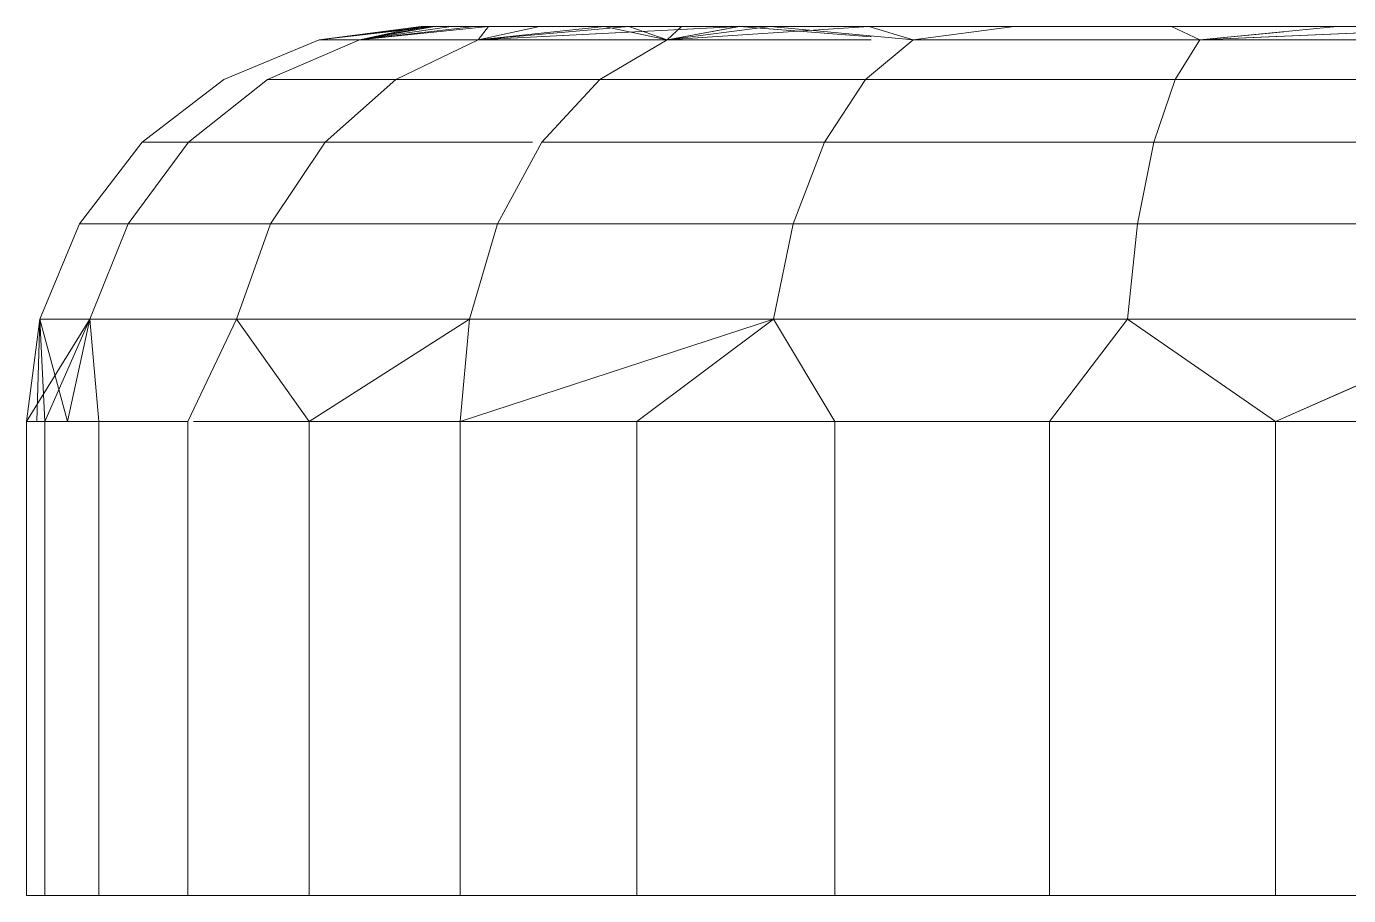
# Model space of a CAD drawing. Header units: centimetres. Extents: x -13467 to 3766, y -437 to 1921.
# Drawn here: x -7783.404 to -7780.056, y 94.029 to 96.229 of the extents above; entities that cross this region are included whole.
import ezdxf

# ---------------------------------------------------------------- set-up
doc = ezdxf.new("R2010")
doc.units = ezdxf.units.CM
doc.layers.add('M-EQPM', color=7, linetype='Continuous', lineweight=9)

# ---------------------------------------------------------------- blocks, each defined once
blk = doc.blocks.new('EQ-02-004 - EQ-02-004_dwg_Agrupar_788-V36-Sección 1-1')
at = {"layer": 'M-EQPM', "color": 136, "true_color": 0x007f7f}
for p, q in [((-7782.6632, 96.1953), (-7782.4044, 96.2294)), ((-7782.6632, 96.1953), (-7782.3705, 96.2294)), ((-7782.6632, 96.1953), (-7782.3853, 96.2294)), ((-7782.5607, 96.1953), (-7782.3705, 96.2294)), ((-7782.5607, 96.1953), (-7782.2698, 96.2294)), ((-7782.5607, 96.1953), (-7782.2344, 96.2294)), ((-7782.5607, 96.1953), (-7782.3284, 96.2294)), ((-7782.5607, 96.1953), (-7782.3853, 96.2294)), ((-7782.3705, 96.2294), (-7782.4044, 96.2294)), ((-7782.4044, 96.2294), (-7782.3853, 96.2294)), ((-7782.2344, 96.2294), (-7782.3853, 96.2294)), ((-7782.3284, 96.2294), (-7782.3853, 96.2294)), ((-7782.3705, 96.2294), (-7782.2698, 96.2294)), ((-7782.2344, 96.2294), (-7782.3284, 96.2294)), ((-7782.2698, 96.2294), (-7782.1047, 96.2294)), ((-7782.2601, 96.1953), (-7782.1047, 96.2294)), ((-7782.2601, 96.1953), (-7781.8792, 96.2294)), ((-7782.2601, 96.1953), (-7781.599, 96.2294)), ((-7782.2601, 96.1953), (-7781.9409, 96.2294)), ((-7782.2601, 96.1953), (-7782.1047, 96.2294)), ((-7782.2601, 96.1953), (-7782.2344, 96.2294)), ((-7782.1047, 96.2294), (-7782.2344, 96.2294)), ((-7782.1047, 96.2294), (-7781.8792, 96.2294)), ((-7781.9409, 96.2294), (-7782.1047, 96.2294)), ((-7781.5211, 96.2294), (-7781.9409, 96.2294)), ((-7781.7455, 96.2294), (-7781.9409, 96.2294)), ((-7781.782, 96.1953), (-7781.9409, 96.2294)), ((-7781.8792, 96.2294), (-7781.599, 96.2294)), ((-7781.782, 96.1953), (-7781.599, 96.2294)), ((-7781.782, 96.1953), (-7781.2708, 96.2294)), ((-7781.782, 96.1953), (-7781.5211, 96.2294)), ((-7781.782, 96.1953), (-7781.7455, 96.2294)), ((-7781.782, 96.1953), (-7781.7455, 96.2294)), ((-7781.5211, 96.2294), (-7781.7455, 96.2294)), ((-7781.599, 96.2294), (-7781.2708, 96.2294)), ((-7781.2708, 96.2294), (-7781.5211, 96.2294)), ((-7781.1588, 96.1953), (-7781.5211, 96.2294)), ((-7781.2708, 96.2294), (-7780.9029, 96.2294)), ((-7780.9029, 96.2294), (-7781.2708, 96.2294)), ((-7781.1588, 96.1953), (-7781.2708, 96.2294)), ((-7781.1588, 96.1953), (-7781.2708, 96.2294)), ((-7781.1588, 96.1953), (-7780.9029, 96.2294)), ((-7781.1588, 96.1953), (-7780.9029, 96.2294)), ((-7780.9029, 96.2294), (-7780.5042, 96.2294)), ((-7780.5042, 96.2294), (-7780.9029, 96.2294)), ((-7780.5042, 96.2294), (-7780.2202, 96.2294)), ((-7780.2202, 96.2294), (-7780.5042, 96.2294)), ((-7780.4331, 96.1953), (-7780.5042, 96.2294)), ((-7780.4331, 96.1953), (-7780.5042, 96.2294)), ((-7780.4331, 96.1953), (-7780.2202, 96.2161)), ((-7780.4331, 96.1953), (-7780.2202, 96.2161)), ((-7780.2202, 96.2161), (-7780.4331, 96.1953)), ((-7780.2202, 96.2161), (-7780.4331, 96.1953)), ((-7780.2202, 96.2161), (-7780.4331, 96.1953)), ((-7780.2202, 96.2161), (-7780.4331, 96.1953)), ((-7780.4331, 96.1953), (-7780.2202, 96.2046)), ((-7780.2202, 96.2046), (-7780.4331, 96.1953)), ((-7780.4331, 96.1953), (-7780.2202, 96.2046)), ((-7780.2816, 96.2294), (-7780.2894, 96.2294)), ((-7780.2894, 96.2294), (-7780.2816, 96.2294)), ((-7780.2583, 96.2294), (-7780.2816, 96.2294)), ((-7780.2583, 96.2294), (-7780.2816, 96.2294)), ((-7780.2202, 96.2294), (-7780.2583, 96.2294)), ((-7780.2202, 96.2294), (-7780.2583, 96.2294)), ((-7780.2583, 96.2294), (-7780.2202, 96.2294)), ((-7782.9044, 96.0954), (-7782.6632, 96.1953)), ((-7782.7937, 96.0954), (-7782.5607, 96.1953)), ((-7782.7937, 96.0954), (-7782.5607, 96.1953)), ((-7782.6632, 96.1953), (-7782.5607, 96.1953)), ((-7782.6632, 96.1953), (-7782.5607, 96.1953)), ((-7782.5607, 96.1953), (-7782.2601, 96.1953)), ((-7782.2601, 96.1953), (-7782.5607, 96.1953)), ((-7782.469, 96.0954), (-7782.2601, 96.1953)), ((-7782.469, 96.0954), (-7782.2601, 96.1953)), ((-7782.2601, 96.1953), (-7781.782, 96.1953)), ((-7781.782, 96.1953), (-7782.2601, 96.1953)), ((-7783.1115, 95.9365), (-7782.9044, 96.0954)), ((-7782.7937, 96.0954), (-7782.469, 96.0954)), ((-7782.469, 96.0954), (-7782.7937, 96.0954)), ((-7782.7937, 96.0954), (-7782.469, 96.0954)), ((-7782.7937, 96.0954), (-7782.469, 96.0954)), ((-7783.2704, 95.7294), (-7783.1115, 95.9365)), ((-7783.1115, 95.9365), (-7782.9937, 95.9365)), ((-7783.1115, 95.9365), (-7782.9937, 95.9365)), ((-7783.3703, 95.4882), (-7783.2704, 95.7294)), ((-7783.2704, 95.7294), (-7783.1472, 95.7294)), ((-7783.2704, 95.7294), (-7783.1472, 95.7294)), ((-7783.3703, 95.4882), (-7783.4044, 95.2294)), ((-7783.2437, 95.4882), (-7783.4044, 95.2294)), ((-7783.2437, 95.4882), (-7783.4044, 95.2294)), ((-7783.3703, 95.4882), (-7783.3784, 95.2294)), ((-7783.2437, 95.4882), (-7783.3703, 95.4882)), ((-7783.3703, 95.4882), (-7783.2437, 95.4882)), ((-7783.3703, 95.4882), (-7783.3008, 95.2294)), ((-7783.2437, 95.4882), (-7783.3582, 95.2294)), ((-7783.2437, 95.4882), (-7783.3582, 95.2294)), ((-7783.3582, 95.2294), (-7783.2437, 95.4882)), ((-7783.2437, 95.4882), (-7783.3008, 95.2294)), ((-7783.2437, 95.4882), (-7783.3008, 95.2294))]:
    blk.add_line(p, q, dxfattribs=at)
at = {"layer": 'M-EQPM', "color": 136, "true_color": 0x007f7f, "flags": 128}
for points in [[(-7782.7937, 96.0954), (-7782.5607, 96.1953), (-7782.6632, 96.1953), (-7782.9044, 96.0954), (-7782.6632, 96.1953), (-7782.5607, 96.1953), (-7782.2344, 96.2294), (-7782.1047, 96.2294)], [(-7782.469, 96.0954), (-7782.7937, 96.0954), (-7782.5607, 96.1953), (-7782.6632, 96.1953), (-7782.3853, 96.2294), (-7782.6632, 96.1953), (-7782.4044, 96.2294), (-7782.3853, 96.2294), (-7782.4044, 96.2294), (-7782.3705, 96.2294), (-7782.2698, 96.2294), (-7782.5607, 96.1953), (-7782.3705, 96.2294), (-7782.4044, 96.2294), (-7782.6632, 96.1953), (-7782.3705, 96.2294), (-7782.6632, 96.1953), (-7782.5607, 96.1953)], [(-7781.782, 96.1953), (-7781.9409, 96.2294), (-7782.2601, 96.1953), (-7782.5607, 96.1953), (-7782.7937, 96.0954)], [(-7782.2344, 96.2294), (-7782.5607, 96.1953), (-7782.3284, 96.2294), (-7782.2344, 96.2294), (-7782.1047, 96.2294), (-7782.2601, 96.1953), (-7782.2344, 96.2294), (-7782.2601, 96.1953), (-7782.5607, 96.1953), (-7782.7937, 96.0954)], [(-7782.3853, 96.2294), (-7782.3284, 96.2294), (-7782.5607, 96.1953), (-7782.3853, 96.2294), (-7782.5607, 96.1953)], [(-7782.1047, 96.2294), (-7782.2698, 96.2294), (-7782.1047, 96.2294), (-7782.2601, 96.1953), (-7781.782, 96.1953)], [(-7781.8792, 96.2294), (-7781.5989, 96.2294), (-7782.2601, 96.1953), (-7781.5989, 96.2294), (-7781.782, 96.1953)], [(-7781.782, 96.1953), (-7782.2601, 96.1953), (-7781.8792, 96.2294)], [(-7782.1047, 96.2294), (-7781.8792, 96.2294), (-7782.2601, 96.1953), (-7782.1047, 96.2294), (-7781.8792, 96.2294), (-7781.5989, 96.2294), (-7781.2708, 96.2294), (-7780.9029, 96.2294), (-7781.1588, 96.1953), (-7781.2708, 96.2294), (-7781.5989, 96.2294), (-7781.782, 96.1953), (-7781.2708, 96.2294), (-7781.782, 96.1953)], [(-7781.9409, 96.2294), (-7782.2601, 96.1953), (-7782.1047, 96.2294), (-7781.9409, 96.2294), (-7782.1047, 96.2294)], [(-7781.7455, 96.2294), (-7781.5211, 96.2294), (-7781.782, 96.1953), (-7781.7455, 96.2294), (-7781.9409, 96.2294), (-7781.782, 96.1953)], [(-7781.5211, 96.2294), (-7781.2708, 96.2294), (-7781.5211, 96.2294), (-7781.1588, 96.1953), (-7781.5211, 96.2294), (-7781.782, 96.1953)], [(-7780.4331, 96.1953), (-7780.5042, 96.2294), (-7780.9029, 96.2294), (-7780.5042, 96.2294), (-7780.2202, 96.2294)], [(-7780.4331, 96.1953), (-7780.5042, 96.2294), (-7780.2202, 96.2294)], [(-7780.4331, 96.1953), (-7780.5042, 96.2294), (-7780.2202, 96.2294)], [(-7780.4331, 96.1953), (-7780.5042, 96.2294), (-7780.2202, 96.2294)], [(-7780.2202, 96.2294), (-7780.2583, 96.2294), (-7780.2816, 96.2294), (-7780.2894, 96.2294), (-7780.2816, 96.2294), (-7780.2583, 96.2294), (-7780.2202, 96.2294)], [(-7780.2583, 96.2294), (-7780.2816, 96.2294), (-7780.2894, 96.2294)], [(-7780.2202, 96.2294), (-7780.2583, 96.2294), (-7780.2816, 96.2294), (-7780.2894, 96.2294)], [(-7782.7937, 96.0954), (-7782.469, 96.0954), (-7782.2601, 96.1953), (-7781.782, 96.1953)], [(-7781.782, 96.1953), (-7782.2601, 96.1953), (-7782.469, 96.0954)], [(-7782.9937, 95.9365), (-7783.1115, 95.9365), (-7783.2704, 95.7294), (-7783.1115, 95.9365), (-7782.9937, 95.9365)], [(-7782.9937, 95.9365), (-7783.1115, 95.9365), (-7782.9937, 95.9365)], [(-7783.1472, 95.7294), (-7783.2704, 95.7294), (-7783.3703, 95.4882), (-7783.2704, 95.7294), (-7783.1472, 95.7294)], [(-7783.1472, 95.7294), (-7783.2704, 95.7294), (-7783.1472, 95.7294)], [(-7783.4044, 95.2294), (-7783.3703, 95.4882), (-7783.3784, 95.2294)], [(-7783.2437, 95.4882), (-7783.3703, 95.4882), (-7783.4044, 95.2294), (-7783.2437, 95.4882)], [(-7783.3008, 95.2294), (-7783.2437, 95.4882), (-7783.3703, 95.4882), (-7783.3784, 95.2294)], [(-7783.2437, 95.4882), (-7783.3703, 95.4882), (-7783.2437, 95.4882)]]:
    blk.add_lwpolyline(points, dxfattribs=at)
for points in [[(-7782.469, 96.0954), (-7782.2601, 96.1953), (-7782.5607, 96.1953), (-7782.2698, 96.2294), (-7782.3705, 96.2294), (-7782.5607, 96.1953), (-7782.2601, 96.1953)], [(-7781.1588, 96.1953), (-7781.2708, 96.2294), (-7780.9029, 96.2294)], [(-7781.1588, 96.1953), (-7781.2708, 96.2294), (-7780.9029, 96.2294), (-7780.5042, 96.2294), (-7780.9029, 96.2294)], [(-7781.2708, 96.2294), (-7780.9029, 96.2294), (-7781.1588, 96.1953)], [(-7782.9044, 96.0954), (-7783.1115, 95.9365)], [(-7783.3008, 95.2294), (-7783.3703, 95.4882)]]:
    blk.add_lwpolyline(points, close=True, dxfattribs=at)
blk = doc.blocks.new('EQ-02-004 - EQ-02-004_dwg_Agrupar_791-V37-Sección 1-1')
at = {"layer": 'M-EQPM', "color": 136, "true_color": 0x007f7f}
for p, q in [((-7782.6632, 96.1953), (-7782.4044, 96.2294)), ((-7782.6632, 96.1953), (-7782.3705, 96.2294)), ((-7782.6632, 96.1953), (-7782.3853, 96.2294)), ((-7782.5607, 96.1953), (-7782.3705, 96.2294)), ((-7782.5607, 96.1953), (-7782.2698, 96.2294)), ((-7782.5607, 96.1953), (-7782.2344, 96.2294)), ((-7782.5607, 96.1953), (-7782.3284, 96.2294)), ((-7782.5607, 96.1953), (-7782.3853, 96.2294)), ((-7782.3705, 96.2294), (-7782.4044, 96.2294)), ((-7782.4044, 96.2294), (-7782.3853, 96.2294)), ((-7782.2344, 96.2294), (-7782.3853, 96.2294)), ((-7782.3284, 96.2294), (-7782.3853, 96.2294)), ((-7782.3705, 96.2294), (-7782.2698, 96.2294)), ((-7782.2344, 96.2294), (-7782.3284, 96.2294)), ((-7782.2698, 96.2294), (-7782.1047, 96.2294)), ((-7782.2601, 96.1953), (-7782.1047, 96.2294)), ((-7782.2601, 96.1953), (-7781.8792, 96.2294)), ((-7782.2601, 96.1953), (-7781.599, 96.2294)), ((-7782.2601, 96.1953), (-7781.9409, 96.2294)), ((-7782.2601, 96.1953), (-7782.1047, 96.2294)), ((-7782.2601, 96.1953), (-7782.2344, 96.2294)), ((-7782.1047, 96.2294), (-7782.2344, 96.2294)), ((-7782.1047, 96.2294), (-7781.8792, 96.2294)), ((-7781.9409, 96.2294), (-7782.1047, 96.2294)), ((-7781.5211, 96.2294), (-7781.9409, 96.2294)), ((-7781.7455, 96.2294), (-7781.9409, 96.2294)), ((-7781.782, 96.1953), (-7781.9409, 96.2294)), ((-7781.8792, 96.2294), (-7781.599, 96.2294)), ((-7781.782, 96.1953), (-7781.599, 96.2294)), ((-7781.782, 96.1953), (-7781.2708, 96.2294)), ((-7781.782, 96.1953), (-7781.5211, 96.2294)), ((-7781.782, 96.1953), (-7781.7455, 96.2294)), ((-7781.782, 96.1953), (-7781.7455, 96.2294)), ((-7781.5211, 96.2294), (-7781.7455, 96.2294)), ((-7781.599, 96.2294), (-7781.2708, 96.2294)), ((-7781.2708, 96.2294), (-7781.5211, 96.2294)), ((-7781.1588, 96.1953), (-7781.5211, 96.2294)), ((-7781.2708, 96.2294), (-7780.9029, 96.2294)), ((-7780.9029, 96.2294), (-7781.2708, 96.2294)), ((-7781.1588, 96.1953), (-7781.2708, 96.2294)), ((-7781.1588, 96.1953), (-7781.2708, 96.2294)), ((-7781.1588, 96.1953), (-7780.9029, 96.2294)), ((-7781.1588, 96.1953), (-7780.9029, 96.2294)), ((-7780.9029, 96.2294), (-7780.5042, 96.2294)), ((-7780.5042, 96.2294), (-7780.9029, 96.2294)), ((-7780.5042, 96.2294), (-7780.2202, 96.2294)), ((-7780.2202, 96.2294), (-7780.5042, 96.2294)), ((-7780.4331, 96.1953), (-7780.5042, 96.2294)), ((-7780.4331, 96.1953), (-7780.5042, 96.2294)), ((-7780.4331, 96.1953), (-7780.2202, 96.2161)), ((-7780.4331, 96.1953), (-7780.2202, 96.2161)), ((-7780.2202, 96.2161), (-7780.4331, 96.1953)), ((-7780.2202, 96.2161), (-7780.4331, 96.1953)), ((-7780.2202, 96.2161), (-7780.4331, 96.1953)), ((-7780.2202, 96.2161), (-7780.4331, 96.1953)), ((-7780.4331, 96.1953), (-7780.2202, 96.2046)), ((-7780.2202, 96.2046), (-7780.4331, 96.1953)), ((-7780.4331, 96.1953), (-7780.2202, 96.2046)), ((-7780.2816, 96.2294), (-7780.2894, 96.2294)), ((-7780.2894, 96.2294), (-7780.2816, 96.2294)), ((-7780.2583, 96.2294), (-7780.2816, 96.2294)), ((-7780.2583, 96.2294), (-7780.2816, 96.2294)), ((-7780.2202, 96.2294), (-7780.2583, 96.2294)), ((-7780.2202, 96.2294), (-7780.2583, 96.2294)), ((-7780.2583, 96.2294), (-7780.2202, 96.2294)), ((-7782.9044, 96.0954), (-7782.6632, 96.1953)), ((-7782.7937, 96.0954), (-7782.5607, 96.1953)), ((-7782.7937, 96.0954), (-7782.5607, 96.1953)), ((-7782.6632, 96.1953), (-7782.5607, 96.1953)), ((-7782.6632, 96.1953), (-7782.5607, 96.1953)), ((-7782.5607, 96.1953), (-7782.2601, 96.1953)), ((-7782.2601, 96.1953), (-7782.5607, 96.1953)), ((-7782.469, 96.0954), (-7782.2601, 96.1953)), ((-7782.469, 96.0954), (-7782.2601, 96.1953)), ((-7782.2601, 96.1953), (-7781.782, 96.1953)), ((-7781.782, 96.1953), (-7782.2601, 96.1953)), ((-7783.1115, 95.9365), (-7782.9044, 96.0954)), ((-7782.7937, 96.0954), (-7782.469, 96.0954)), ((-7782.469, 96.0954), (-7782.7937, 96.0954)), ((-7782.7937, 96.0954), (-7782.469, 96.0954)), ((-7782.7937, 96.0954), (-7782.469, 96.0954)), ((-7783.2704, 95.7294), (-7783.1115, 95.9365)), ((-7783.1115, 95.9365), (-7782.9937, 95.9365)), ((-7783.1115, 95.9365), (-7782.9937, 95.9365)), ((-7783.3703, 95.4882), (-7783.2704, 95.7294)), ((-7783.2704, 95.7294), (-7783.1472, 95.7294)), ((-7783.2704, 95.7294), (-7783.1472, 95.7294)), ((-7783.3703, 95.4882), (-7783.4044, 95.2294)), ((-7783.2437, 95.4882), (-7783.4044, 95.2294)), ((-7783.2437, 95.4882), (-7783.4044, 95.2294)), ((-7783.3703, 95.4882), (-7783.3784, 95.2294)), ((-7783.2437, 95.4882), (-7783.3703, 95.4882)), ((-7783.3703, 95.4882), (-7783.2437, 95.4882)), ((-7783.3703, 95.4882), (-7783.3008, 95.2294)), ((-7783.2437, 95.4882), (-7783.3582, 95.2294)), ((-7783.2437, 95.4882), (-7783.3582, 95.2294)), ((-7783.3582, 95.2294), (-7783.2437, 95.4882)), ((-7783.2437, 95.4882), (-7783.3008, 95.2294)), ((-7783.2437, 95.4882), (-7783.3008, 95.2294))]:
    blk.add_line(p, q, dxfattribs=at)
at = {"layer": 'M-EQPM', "color": 136, "true_color": 0x007f7f, "flags": 128}
for points in [[(-7782.7937, 96.0954), (-7782.5607, 96.1953), (-7782.6632, 96.1953), (-7782.9044, 96.0954), (-7782.6632, 96.1953), (-7782.5607, 96.1953), (-7782.2344, 96.2294), (-7782.1047, 96.2294)], [(-7782.469, 96.0954), (-7782.7937, 96.0954), (-7782.5607, 96.1953), (-7782.6632, 96.1953), (-7782.3853, 96.2294), (-7782.6632, 96.1953), (-7782.4044, 96.2294), (-7782.3853, 96.2294), (-7782.4044, 96.2294), (-7782.3705, 96.2294), (-7782.2698, 96.2294), (-7782.5607, 96.1953), (-7782.3705, 96.2294), (-7782.4044, 96.2294), (-7782.6632, 96.1953), (-7782.3705, 96.2294), (-7782.6632, 96.1953), (-7782.5607, 96.1953)], [(-7781.782, 96.1953), (-7781.9409, 96.2294), (-7782.2601, 96.1953), (-7782.5607, 96.1953), (-7782.7937, 96.0954)], [(-7782.2344, 96.2294), (-7782.5607, 96.1953), (-7782.3284, 96.2294), (-7782.2344, 96.2294), (-7782.1047, 96.2294), (-7782.2601, 96.1953), (-7782.2344, 96.2294), (-7782.2601, 96.1953), (-7782.5607, 96.1953), (-7782.7937, 96.0954)], [(-7782.3853, 96.2294), (-7782.3284, 96.2294), (-7782.5607, 96.1953), (-7782.3853, 96.2294), (-7782.5607, 96.1953)], [(-7782.1047, 96.2294), (-7782.2698, 96.2294), (-7782.1047, 96.2294), (-7782.2601, 96.1953), (-7781.782, 96.1953)], [(-7781.8792, 96.2294), (-7781.5989, 96.2294), (-7782.2601, 96.1953), (-7781.5989, 96.2294), (-7781.782, 96.1953)], [(-7781.782, 96.1953), (-7782.2601, 96.1953), (-7781.8792, 96.2294)], [(-7782.1047, 96.2294), (-7781.8792, 96.2294), (-7782.2601, 96.1953), (-7782.1047, 96.2294), (-7781.8792, 96.2294), (-7781.5989, 96.2294), (-7781.2708, 96.2294), (-7780.9029, 96.2294), (-7781.1588, 96.1953), (-7781.2708, 96.2294), (-7781.5989, 96.2294), (-7781.782, 96.1953), (-7781.2708, 96.2294), (-7781.782, 96.1953)], [(-7781.9409, 96.2294), (-7782.2601, 96.1953), (-7782.1047, 96.2294), (-7781.9409, 96.2294), (-7782.1047, 96.2294)], [(-7781.7455, 96.2294), (-7781.5211, 96.2294), (-7781.782, 96.1953), (-7781.7455, 96.2294), (-7781.9409, 96.2294), (-7781.782, 96.1953)], [(-7781.5211, 96.2294), (-7781.2708, 96.2294), (-7781.5211, 96.2294), (-7781.1588, 96.1953), (-7781.5211, 96.2294), (-7781.782, 96.1953)], [(-7780.4331, 96.1953), (-7780.5042, 96.2294), (-7780.9029, 96.2294), (-7780.5042, 96.2294), (-7780.2202, 96.2294)], [(-7780.4331, 96.1953), (-7780.5042, 96.2294), (-7780.2202, 96.2294)], [(-7780.4331, 96.1953), (-7780.5042, 96.2294), (-7780.2202, 96.2294)], [(-7780.4331, 96.1953), (-7780.5042, 96.2294), (-7780.2202, 96.2294)], [(-7780.2202, 96.2294), (-7780.2583, 96.2294), (-7780.2816, 96.2294), (-7780.2894, 96.2294), (-7780.2816, 96.2294), (-7780.2583, 96.2294), (-7780.2202, 96.2294)], [(-7780.2583, 96.2294), (-7780.2816, 96.2294), (-7780.2894, 96.2294)], [(-7780.2202, 96.2294), (-7780.2583, 96.2294), (-7780.2816, 96.2294), (-7780.2894, 96.2294)], [(-7782.7937, 96.0954), (-7782.469, 96.0954), (-7782.2601, 96.1953), (-7781.782, 96.1953)], [(-7781.782, 96.1953), (-7782.2601, 96.1953), (-7782.469, 96.0954)], [(-7782.9937, 95.9365), (-7783.1115, 95.9365), (-7783.2704, 95.7294), (-7783.1115, 95.9365), (-7782.9937, 95.9365)], [(-7782.9937, 95.9365), (-7783.1115, 95.9365), (-7782.9937, 95.9365)], [(-7783.1472, 95.7294), (-7783.2704, 95.7294), (-7783.3703, 95.4882), (-7783.2704, 95.7294), (-7783.1472, 95.7294)], [(-7783.1472, 95.7294), (-7783.2704, 95.7294), (-7783.1472, 95.7294)], [(-7783.4044, 95.2294), (-7783.3703, 95.4882), (-7783.3784, 95.2294)], [(-7783.2437, 95.4882), (-7783.3703, 95.4882), (-7783.4044, 95.2294), (-7783.2437, 95.4882)], [(-7783.3008, 95.2294), (-7783.2437, 95.4882), (-7783.3703, 95.4882), (-7783.3784, 95.2294)], [(-7783.2437, 95.4882), (-7783.3703, 95.4882), (-7783.2437, 95.4882)]]:
    blk.add_lwpolyline(points, dxfattribs=at)
for points in [[(-7782.469, 96.0954), (-7782.2601, 96.1953), (-7782.5607, 96.1953), (-7782.2698, 96.2294), (-7782.3705, 96.2294), (-7782.5607, 96.1953), (-7782.2601, 96.1953)], [(-7781.1588, 96.1953), (-7781.2708, 96.2294), (-7780.9029, 96.2294)], [(-7781.1588, 96.1953), (-7781.2708, 96.2294), (-7780.9029, 96.2294), (-7780.5042, 96.2294), (-7780.9029, 96.2294)], [(-7781.2708, 96.2294), (-7780.9029, 96.2294), (-7781.1588, 96.1953)], [(-7782.9044, 96.0954), (-7783.1115, 95.9365)], [(-7783.3008, 95.2294), (-7783.3703, 95.4882)]]:
    blk.add_lwpolyline(points, close=True, dxfattribs=at)
blk = doc.blocks.new('EQ-02-004 - EQ-02-004_dwg_Agrupar_896-V38-Sección 1-1')
at = {"layer": 'M-EQPM', "color": 136, "true_color": 0x007f7f}
for p, q in [((-7782.6632, 96.1953), (-7782.4044, 96.2294)), ((-7782.6632, 96.1953), (-7782.3705, 96.2294)), ((-7782.5607, 96.1953), (-7782.2698, 96.2294)), ((-7782.5607, 96.1953), (-7782.4044, 96.2294)), ((-7782.5607, 96.1953), (-7782.3705, 96.2294)), ((-7782.5607, 96.1953), (-7782.3705, 96.2294)), ((-7782.5607, 96.1953), (-7782.2698, 96.2294)), ((-7782.3705, 96.2294), (-7782.4044, 96.2294)), ((-7782.4044, 96.2294), (-7782.3705, 96.2294)), ((-7782.2698, 96.2294), (-7782.3705, 96.2294)), ((-7782.3705, 96.2294), (-7782.2698, 96.2294)), ((-7782.1047, 96.2294), (-7782.2698, 96.2294)), ((-7782.2698, 96.2294), (-7782.1047, 96.2294)), ((-7782.2601, 96.1953), (-7781.8792, 96.2294)), ((-7782.2601, 96.1953), (-7782.1047, 96.2294)), ((-7782.2601, 96.1953), (-7782.1047, 96.2294)), ((-7782.2601, 96.1953), (-7781.8792, 96.2294)), ((-7782.2601, 96.1953), (-7781.599, 96.2294)), ((-7781.8792, 96.2294), (-7782.1047, 96.2294)), ((-7782.1047, 96.2294), (-7781.8792, 96.2294)), ((-7781.599, 96.2294), (-7781.8792, 96.2294)), ((-7781.8792, 96.2294), (-7781.599, 96.2294)), ((-7781.782, 96.1953), (-7781.8792, 96.2294)), ((-7781.782, 96.1953), (-7781.599, 96.2294)), ((-7781.782, 96.1953), (-7781.599, 96.2294)), ((-7781.782, 96.1953), (-7781.2708, 96.2294)), ((-7781.2708, 96.2294), (-7781.599, 96.2294)), ((-7781.599, 96.2294), (-7781.2708, 96.2294)), ((-7781.2648, 96.2035), (-7781.599, 96.2294)), ((-7780.9029, 96.2294), (-7781.2708, 96.2294)), ((-7781.2708, 96.2294), (-7780.9029, 96.2294)), ((-7781.1588, 96.1953), (-7781.2708, 96.2294)), ((-7781.1588, 96.1953), (-7781.2708, 96.2294)), ((-7781.1588, 96.1953), (-7780.9029, 96.2294)), ((-7781.1588, 96.1953), (-7780.9029, 96.2294)), ((-7780.5042, 96.2294), (-7780.9029, 96.2294)), ((-7780.9029, 96.2294), (-7780.5042, 96.2294)), ((-7780.2202, 96.2294), (-7780.5042, 96.2294)), ((-7780.5042, 96.2294), (-7780.0846, 96.2294)), ((-7780.4331, 96.1953), (-7780.5042, 96.2294)), ((-7780.4331, 96.1953), (-7780.5042, 96.2294)), ((-7780.4331, 96.1953), (-7780.0846, 96.2294)), ((-7780.4331, 96.1953), (-7779.6544, 96.2294)), ((-7780.4331, 96.1953), (-7780.2202, 96.2161)), ((-7780.4331, 96.1953), (-7780.2202, 96.2161)), ((-7780.4331, 96.1953), (-7780.2202, 96.2161)), ((-7780.2816, 96.2294), (-7780.2894, 96.2294)), ((-7780.2894, 96.2294), (-7780.2816, 96.2294)), ((-7780.2583, 96.2294), (-7780.2816, 96.2294)), ((-7780.2583, 96.2294), (-7780.2816, 96.2294)), ((-7780.2202, 96.2294), (-7780.2583, 96.2294)), ((-7780.2202, 96.2294), (-7780.2583, 96.2294)), ((-7780.2202, 96.2294), (-7780.2583, 96.2294)), ((-7780.1681, 96.2294), (-7780.2202, 96.2294)), ((-7780.1034, 96.2294), (-7780.1681, 96.2294)), ((-7780.0277, 96.2294), (-7780.1034, 96.2294)), ((-7780.0846, 96.2294), (-7779.6544, 96.2294)), ((-7782.9044, 96.0954), (-7782.6632, 96.1953)), ((-7782.7937, 96.0954), (-7782.5607, 96.1953)), ((-7782.7937, 96.0954), (-7782.5607, 96.1953)), ((-7782.5607, 96.1953), (-7782.6632, 96.1953)), ((-7782.6632, 96.1953), (-7782.5607, 96.1953)), ((-7782.2601, 96.1953), (-7782.5607, 96.1953)), ((-7782.5607, 96.1953), (-7782.2601, 96.1953)), ((-7782.469, 96.0954), (-7782.2601, 96.1953)), ((-7782.469, 96.0954), (-7782.2601, 96.1953)), ((-7781.782, 96.1953), (-7782.2601, 96.1953)), ((-7782.2601, 96.1953), (-7781.782, 96.1953)), ((-7781.9525, 96.0954), (-7781.782, 96.1953)), ((-7781.782, 96.1953), (-7781.2648, 96.1953)), ((-7781.2794, 96.0954), (-7781.1588, 96.1953)), ((-7781.1588, 96.1953), (-7780.4331, 96.1953)), ((-7780.4956, 96.0954), (-7780.4331, 96.1953)), ((-7780.4331, 96.1953), (-7779.6544, 96.1953)), ((-7783.1115, 95.9365), (-7782.9044, 96.0954)), ((-7782.9937, 95.9365), (-7782.7937, 96.0954)), ((-7782.469, 96.0954), (-7782.7937, 96.0954)), ((-7782.7937, 96.0954), (-7782.469, 96.0954)), ((-7782.469, 96.0954), (-7782.7937, 96.0954)), ((-7782.6483, 95.9365), (-7782.469, 96.0954)), ((-7782.469, 96.0954), (-7781.9525, 96.0954)), ((-7782.0989, 95.9365), (-7781.9525, 96.0954)), ((-7781.9525, 96.0954), (-7782.0989, 95.9365)), ((-7781.9525, 96.0954), (-7782.0989, 95.9365)), ((-7781.9525, 96.0954), (-7781.2794, 96.0954)), ((-7781.383, 95.9365), (-7781.2794, 96.0954)), ((-7781.383, 95.9365), (-7781.2794, 96.0954)), ((-7781.2794, 96.0954), (-7780.4956, 96.0954)), ((-7780.5492, 95.9365), (-7780.4956, 96.0954)), ((-7780.4956, 96.0954), (-7779.6544, 96.0954)), ((-7783.2704, 95.7294), (-7783.1115, 95.9365)), ((-7783.1472, 95.7294), (-7782.9937, 95.9365)), ((-7782.9937, 95.9365), (-7783.1115, 95.9365)), ((-7783.1115, 95.9365), (-7782.9937, 95.9365)), ((-7782.9937, 95.9365), (-7782.6483, 95.9365)), ((-7782.786, 95.7294), (-7782.6483, 95.9365)), ((-7782.786, 95.7294), (-7782.6483, 95.9365)), ((-7782.786, 95.7294), (-7782.6483, 95.9365)), ((-7782.6483, 95.9365), (-7782.123, 95.9365)), ((-7782.2113, 95.7294), (-7782.0989, 95.9365)), ((-7782.0989, 95.9365), (-7782.2113, 95.7294)), ((-7782.2113, 95.7294), (-7782.0989, 95.9365)), ((-7782.0989, 95.9365), (-7781.383, 95.9365)), ((-7782.0989, 95.9365), (-7781.383, 95.9365)), ((-7782.0989, 95.9365), (-7781.383, 95.9365)), ((-7781.4624, 95.7294), (-7781.383, 95.9365)), ((-7781.383, 95.9365), (-7781.4624, 95.7294)), ((-7781.383, 95.9365), (-7781.4624, 95.7294)), ((-7781.383, 95.9365), (-7780.5492, 95.9365)), ((-7780.5903, 95.7294), (-7780.5492, 95.9365)), ((-7780.5492, 95.9365), (-7779.6544, 95.9365)), ((-7783.3703, 95.4882), (-7783.2704, 95.7294)), ((-7783.1472, 95.7294), (-7783.2704, 95.7294)), ((-7783.2704, 95.7294), (-7783.1472, 95.7294)), ((-7783.2437, 95.4882), (-7783.1472, 95.7294)), ((-7783.1472, 95.7294), (-7782.786, 95.7294)), ((-7782.786, 95.7294), (-7783.1472, 95.7294)), ((-7782.786, 95.7294), (-7782.8725, 95.4882)), ((-7782.8725, 95.4882), (-7782.786, 95.7294)), ((-7782.786, 95.7294), (-7782.2113, 95.7294)), ((-7782.2113, 95.7294), (-7782.282, 95.4882)), ((-7782.2113, 95.7294), (-7781.4624, 95.7294)), ((-7782.2113, 95.7294), (-7781.4624, 95.7294)), ((-7781.4624, 95.7294), (-7782.2113, 95.7294)), ((-7781.4624, 95.7294), (-7781.5124, 95.4882)), ((-7781.4624, 95.7294), (-7781.5124, 95.4882)), ((-7781.4624, 95.7294), (-7780.5903, 95.7294)), ((-7780.5903, 95.7294), (-7780.6162, 95.4882)), ((-7780.5903, 95.7294), (-7779.6544, 95.7294)), ((-7783.3703, 95.4882), (-7783.4044, 95.2294)), ((-7783.4044, 95.2294), (-7783.2437, 95.4882)), ((-7783.2437, 95.4882), (-7783.3703, 95.4882)), ((-7783.3703, 95.4882), (-7783.3582, 95.2294)), ((-7783.3703, 95.4882), (-7783.2437, 95.4882)), ((-7783.2437, 95.4882), (-7783.3582, 95.2294)), ((-7783.2437, 95.4882), (-7783.3582, 95.2294)), ((-7783.3582, 95.2294), (-7783.2437, 95.4882)), ((-7783.2437, 95.4882), (-7783.3582, 95.2294)), ((-7783.2209, 95.2294), (-7783.2437, 95.4882)), ((-7783.2437, 95.4882), (-7782.8725, 95.4882)), ((-7783.2437, 95.4882), (-7783.2209, 95.2294)), ((-7782.8725, 95.4882), (-7782.9957, 95.2294)), ((-7782.9957, 95.2294), (-7782.8725, 95.4882)), ((-7782.8725, 95.4882), (-7782.9957, 95.2294)), ((-7782.8725, 95.4882), (-7782.282, 95.4882)), ((-7782.8725, 95.4882), (-7782.6882, 95.2294)), ((-7782.6882, 95.2294), (-7782.8725, 95.4882)), ((-7782.282, 95.4882), (-7782.6882, 95.2294)), ((-7782.282, 95.4882), (-7782.6882, 95.2294)), ((-7782.282, 95.4882), (-7782.3061, 95.2294)), ((-7782.3061, 95.2294), (-7781.5124, 95.4882)), ((-7782.3061, 95.2294), (-7782.282, 95.4882)), ((-7781.5124, 95.4882), (-7782.3061, 95.2294)), ((-7782.3061, 95.2294), (-7782.282, 95.4882)), ((-7782.282, 95.4882), (-7781.5124, 95.4882)), ((-7781.5124, 95.4882), (-7782.282, 95.4882)), ((-7782.282, 95.4882), (-7781.5124, 95.4882)), ((-7781.5124, 95.4882), (-7781.8586, 95.2294)), ((-7781.5124, 95.4882), (-7781.3569, 95.2294)), ((-7781.5124, 95.4882), (-7780.6162, 95.4882)), ((-7781.3569, 95.2294), (-7781.5124, 95.4882)), ((-7781.3569, 95.2294), (-7781.5124, 95.4882)), ((-7780.6162, 95.4882), (-7780.8132, 95.2294)), ((-7780.6162, 95.4882), (-7780.8132, 95.2294)), ((-7780.6162, 95.4882), (-7779.6544, 95.4882)), ((-7780.6162, 95.4882), (-7780.241, 95.2294)), ((-7780.241, 95.2294), (-7780.6162, 95.4882)), ((-7779.6544, 95.4882), (-7780.241, 95.2294)), ((-7783.4044, 95.2294), (-7783.4044, 94.0294)), ((-7783.4044, 95.2294), (-7783.3582, 95.2294)), ((-7783.2209, 95.2294), (-7783.3582, 95.2294)), ((-7783.3582, 95.2294), (-7783.3582, 94.0294)), ((-7783.2209, 95.2294), (-7782.9957, 95.2294)), ((-7783.2209, 95.2294), (-7783.2209, 94.0294)), ((-7783.2209, 95.2294), (-7782.9957, 95.2294)), ((-7782.9957, 95.2294), (-7783.2209, 95.2294)), ((-7783.2209, 95.2294), (-7783.2209, 94.0294)), ((-7782.9957, 95.2294), (-7782.9957, 94.0294)), ((-7782.9957, 94.0294), (-7782.9957, 95.2294)), ((-7782.9811, 95.2294), (-7782.6882, 95.2294)), ((-7782.9811, 95.2294), (-7782.6882, 95.2294)), ((-7782.3061, 95.2294), (-7782.6882, 95.2294)), ((-7782.6882, 95.2294), (-7782.6882, 94.0294)), ((-7782.3061, 95.2294), (-7782.6882, 95.2294)), ((-7782.6882, 95.2294), (-7782.3061, 95.2294)), ((-7782.6882, 95.2294), (-7782.6882, 94.0294)), ((-7782.3061, 95.2294), (-7781.8586, 95.2294)), ((-7782.3061, 95.2294), (-7782.3061, 94.0294)), ((-7782.3061, 94.0294), (-7782.3061, 95.2294)), ((-7781.8586, 95.2294), (-7781.3569, 95.2294)), ((-7781.8586, 95.2294), (-7781.8586, 94.0294)), ((-7781.3569, 95.2294), (-7780.8132, 95.2294)), ((-7781.3569, 95.2294), (-7781.3569, 94.0294)), ((-7780.8132, 95.2294), (-7781.3569, 95.2294)), ((-7780.8132, 95.2294), (-7780.241, 95.2294)), ((-7780.8132, 95.2294), (-7780.8132, 94.0294)), ((-7780.8132, 94.0294), (-7780.8132, 95.2294)), ((-7780.241, 95.2294), (-7779.6544, 95.2294)), ((-7780.241, 95.2294), (-7780.241, 94.0294)), ((-7779.6544, 95.2294), (-7780.241, 95.2294)), ((-7780.241, 95.2294), (-7779.6544, 95.2294)), ((-7783.3582, 94.0294), (-7783.4044, 94.0294)), ((-7783.4044, 94.0294), (-7783.3582, 94.0294)), ((-7783.2209, 94.0294), (-7783.3582, 94.0294)), ((-7782.9957, 94.0294), (-7783.2209, 94.0294)), ((-7783.2209, 94.0294), (-7782.9957, 94.0294)), ((-7783.2209, 94.0294), (-7782.9957, 94.0294)), ((-7782.6882, 94.0294), (-7782.9957, 94.0294)), ((-7782.3061, 94.0294), (-7782.6882, 94.0294)), ((-7782.6882, 94.0294), (-7782.3061, 94.0294)), ((-7782.6882, 94.0294), (-7782.3061, 94.0294)), ((-7781.8586, 94.0294), (-7782.3061, 94.0294)), ((-7782.3061, 94.0294), (-7781.8586, 94.0294)), ((-7781.3569, 94.0294), (-7781.8586, 94.0294)), ((-7780.8132, 94.0294), (-7781.3569, 94.0294)), ((-7780.241, 94.0294), (-7780.8132, 94.0294)), ((-7780.241, 94.0294), (-7779.6544, 94.0294)), ((-7780.241, 94.0294), (-7779.6544, 94.0294))]:
    blk.add_line(p, q, dxfattribs=at)
at = {"layer": 'M-EQPM', "color": 136, "true_color": 0x007f7f, "flags": 128}
for points in [[(-7781.782, 96.1953), (-7781.8792, 96.2294), (-7781.782, 96.1953), (-7781.5989, 96.2294), (-7781.8792, 96.2294), (-7782.1047, 96.2294), (-7782.2698, 96.2294), (-7782.5607, 96.1953), (-7782.6632, 96.1953), (-7782.9044, 96.0954), (-7783.1115, 95.9365), (-7782.9937, 95.9365), (-7783.1472, 95.7294), (-7782.786, 95.7294)], [(-7782.9044, 96.0954), (-7782.6632, 96.1953), (-7782.3705, 96.2294), (-7782.5607, 96.1953), (-7782.2601, 96.1953), (-7782.469, 96.0954), (-7781.9525, 96.0954)], [(-7781.2648, 96.2035), (-7781.5989, 96.2294), (-7781.2708, 96.2294), (-7781.5989, 96.2294), (-7781.8792, 96.2294), (-7782.1047, 96.2294), (-7782.2601, 96.1953), (-7781.8792, 96.2294), (-7782.2601, 96.1953), (-7782.5607, 96.1953), (-7782.7937, 96.0954)], [(-7782.7937, 96.0954), (-7782.5607, 96.1953), (-7782.2601, 96.1953), (-7782.1047, 96.2294), (-7782.2698, 96.2294), (-7782.3705, 96.2294), (-7782.5607, 96.1953), (-7782.2698, 96.2294), (-7782.3705, 96.2294), (-7782.4044, 96.2294), (-7782.5607, 96.1953), (-7782.4044, 96.2294), (-7782.6632, 96.1953), (-7782.5607, 96.1953), (-7782.7937, 96.0954), (-7782.469, 96.0954), (-7782.6483, 95.9365), (-7782.123, 95.9365)], [(-7782.123, 95.9365), (-7782.6483, 95.9365), (-7782.469, 96.0954), (-7782.7937, 96.0954), (-7782.5607, 96.1953), (-7782.6632, 96.1953), (-7782.5607, 96.1953), (-7782.3705, 96.2294), (-7782.4044, 96.2294), (-7782.3705, 96.2294), (-7782.4044, 96.2294), (-7782.6632, 96.1953), (-7782.3705, 96.2294)], [(-7782.3705, 96.2294), (-7782.2698, 96.2294), (-7782.5607, 96.1953), (-7782.2601, 96.1953), (-7782.469, 96.0954), (-7781.9525, 96.0954)], [(-7781.782, 96.1953), (-7782.2601, 96.1953), (-7782.1047, 96.2294), (-7782.2698, 96.2294), (-7782.1047, 96.2294)], [(-7782.1047, 96.2294), (-7781.8792, 96.2294), (-7782.2601, 96.1953), (-7781.782, 96.1953)], [(-7781.2648, 96.1953), (-7781.782, 96.1953), (-7781.5989, 96.2294), (-7782.2601, 96.1953), (-7781.5989, 96.2294), (-7781.8792, 96.2294), (-7781.5989, 96.2294), (-7781.2708, 96.2294), (-7780.9029, 96.2294), (-7781.1588, 96.1953), (-7781.2708, 96.2294), (-7781.1588, 96.1953), (-7780.4331, 96.1953), (-7780.4956, 96.0954)], [(-7781.782, 96.1953), (-7781.5989, 96.2294), (-7781.2648, 96.2035)], [(-7781.2648, 96.1953), (-7781.782, 96.1953), (-7781.2708, 96.2294), (-7781.782, 96.1953), (-7781.5989, 96.2294), (-7781.2708, 96.2294), (-7780.9029, 96.2294), (-7781.1588, 96.1953), (-7780.4331, 96.1953), (-7780.4956, 96.0954)], [(-7780.9029, 96.2294), (-7781.2708, 96.2294), (-7781.1588, 96.1953)], [(-7781.1588, 96.1953), (-7780.9029, 96.2294), (-7780.5042, 96.2294), (-7780.9029, 96.2294)], [(-7780.4331, 96.1953), (-7780.5042, 96.2294), (-7780.9029, 96.2294), (-7780.5042, 96.2294), (-7780.0846, 96.2294), (-7780.4331, 96.1953)], [(-7780.2202, 96.2294), (-7780.5042, 96.2294), (-7780.4331, 96.1953)], [(-7780.2202, 96.2294), (-7780.5042, 96.2294), (-7780.4331, 96.1953)], [(-7780.4331, 96.1953), (-7780.5042, 96.2294), (-7780.0846, 96.2294), (-7779.6544, 96.2294), (-7779.2242, 96.2294), (-7778.8046, 96.2294), (-7778.8757, 96.1953), (-7779.2242, 96.2294), (-7779.6544, 96.2294), (-7779.6544, 96.1953)], [(-7778.7596, 95.9365), (-7778.8132, 96.0954), (-7779.6544, 96.0954), (-7779.6544, 96.1953), (-7779.6544, 96.2294), (-7780.4331, 96.1953)], [(-7780.4331, 96.1953), (-7779.6544, 96.2294), (-7780.0846, 96.2294), (-7780.4331, 96.1953)], [(-7780.2202, 96.2294), (-7780.2583, 96.2294), (-7780.2816, 96.2294), (-7780.2894, 96.2294), (-7780.2816, 96.2294), (-7780.2583, 96.2294), (-7780.2202, 96.2294), (-7780.1681, 96.2294), (-7780.1034, 96.2294), (-7780.0276, 96.2294)], [(-7780.2894, 96.2294), (-7780.2816, 96.2294), (-7780.2583, 96.2294), (-7780.2202, 96.2294)], [(-7780.2894, 96.2294), (-7780.2816, 96.2294), (-7780.2583, 96.2294)], [(-7780.1034, 96.2294), (-7780.1681, 96.2294), (-7780.2202, 96.2294)], [(-7780.1034, 96.2294), (-7780.0276, 96.2294), (-7779.9427, 96.2294), (-7779.8506, 96.2294)], [(-7782.7937, 96.0954), (-7782.469, 96.0954), (-7782.2601, 96.1953), (-7781.782, 96.1953)], [(-7782.469, 96.0954), (-7782.2601, 96.1953), (-7781.782, 96.1953)], [(-7781.2794, 96.0954), (-7781.9525, 96.0954), (-7781.782, 96.1953)], [(-7781.782, 96.1953), (-7781.9525, 96.0954), (-7781.2794, 96.0954)], [(-7781.383, 95.9365), (-7781.2794, 96.0954), (-7781.1588, 96.1953)], [(-7780.5492, 95.9365), (-7780.4956, 96.0954), (-7781.2794, 96.0954), (-7781.1588, 96.1953)], [(-7778.7596, 95.9365), (-7778.8132, 96.0954), (-7779.6544, 96.0954), (-7779.6544, 96.1953), (-7780.4331, 96.1953)], [(-7780.4331, 96.1953), (-7779.6544, 96.1953), (-7778.8757, 96.1953), (-7778.8132, 96.0954)], [(-7782.9044, 96.0954), (-7783.1115, 95.9365), (-7782.9937, 95.9365), (-7783.1472, 95.7294), (-7783.2437, 95.4882), (-7782.8725, 95.4882), (-7782.786, 95.7294)], [(-7782.6483, 95.9365), (-7782.9937, 95.9365), (-7782.7937, 96.0954)], [(-7782.6483, 95.9365), (-7782.9937, 95.9365), (-7782.7937, 96.0954)], [(-7781.2794, 96.0954), (-7780.4956, 96.0954), (-7780.5492, 95.9365)], [(-7780.4956, 96.0954), (-7779.6544, 96.0954), (-7779.6544, 95.9365)], [(-7780.4956, 96.0954), (-7779.6544, 96.0954), (-7779.6544, 95.9365)], [(-7782.9937, 95.9365), (-7783.1115, 95.9365), (-7783.2704, 95.7294), (-7783.3703, 95.4882), (-7783.2437, 95.4882), (-7783.1472, 95.7294)], [(-7783.1472, 95.7294), (-7783.2704, 95.7294), (-7783.1115, 95.9365), (-7782.9937, 95.9365)], [(-7780.5903, 95.7294), (-7780.5492, 95.9365), (-7781.383, 95.9365)], [(-7780.5903, 95.7294), (-7780.5492, 95.9365), (-7781.383, 95.9365)], [(-7780.5492, 95.9365), (-7779.6544, 95.9365), (-7779.6544, 95.7294)], [(-7779.6544, 95.7294), (-7779.6544, 95.9365), (-7780.5492, 95.9365)], [(-7783.2437, 95.4882), (-7783.3703, 95.4882), (-7783.2704, 95.7294), (-7783.1472, 95.7294)], [(-7783.1472, 95.7294), (-7783.2704, 95.7294), (-7783.1472, 95.7294)], [(-7782.786, 95.7294), (-7782.2113, 95.7294), (-7782.282, 95.4882), (-7782.8725, 95.4882), (-7783.2437, 95.4882), (-7783.2209, 95.2294)], [(-7782.282, 95.4882), (-7782.2113, 95.7294), (-7782.786, 95.7294)], [(-7781.5124, 95.4882), (-7780.6162, 95.4882), (-7779.6544, 95.4882), (-7779.6544, 95.7294), (-7780.5903, 95.7294)], [(-7781.4624, 95.7294), (-7780.5903, 95.7294), (-7780.6162, 95.4882)], [(-7779.6544, 95.7294), (-7778.7185, 95.7294), (-7778.6927, 95.4882), (-7779.6544, 95.4882), (-7779.6544, 95.7294), (-7780.5903, 95.7294)], [(-7783.3582, 94.0294), (-7783.4044, 94.0294), (-7783.4044, 95.2294), (-7783.3582, 95.2294), (-7783.2437, 95.4882)], [(-7783.2209, 95.2294), (-7783.3582, 95.2294), (-7783.3582, 94.0294), (-7783.2209, 94.0294), (-7783.2209, 95.2294), (-7783.3582, 95.2294), (-7783.4044, 95.2294), (-7783.2437, 95.4882)], [(-7783.2437, 95.4882), (-7783.4044, 95.2294), (-7783.3703, 95.4882), (-7783.2437, 95.4882)], [(-7783.3582, 95.2294), (-7783.3703, 95.4882), (-7783.4044, 95.2294)], [(-7783.2437, 95.4882), (-7783.3703, 95.4882), (-7783.3582, 95.2294)], [(-7783.2437, 95.4882), (-7783.3582, 95.2294), (-7783.3582, 94.0294), (-7783.2209, 94.0294)], [(-7782.6882, 95.2294), (-7782.282, 95.4882), (-7782.8725, 95.4882), (-7782.6882, 95.2294)], [(-7781.8586, 95.2294), (-7782.3061, 95.2294), (-7781.5124, 95.4882)], [(-7781.5124, 95.4882), (-7781.8586, 95.2294), (-7781.8586, 94.0294), (-7781.3569, 94.0294)], [(-7781.5124, 95.4882), (-7781.8586, 95.2294), (-7781.3569, 95.2294)], [(-7780.6162, 95.4882), (-7780.8132, 95.2294), (-7780.241, 95.2294), (-7780.241, 94.0294)], [(-7780.241, 95.2294), (-7779.6544, 95.4882), (-7780.6162, 95.4882), (-7780.241, 95.2294), (-7780.241, 94.0294)], [(-7779.6544, 95.2294), (-7779.6544, 95.4882), (-7780.241, 95.2294)], [(-7783.4044, 95.2294), (-7783.4044, 94.0294), (-7783.3582, 94.0294)], [(-7782.9957, 94.0294), (-7782.6882, 94.0294), (-7782.9957, 94.0294), (-7782.9957, 95.2294)], [(-7782.9811, 95.2294), (-7782.6882, 95.2294), (-7782.6882, 94.0294)], [(-7781.8586, 94.0294), (-7782.3061, 94.0294), (-7782.3061, 95.2294), (-7781.8586, 95.2294)], [(-7781.3569, 94.0294), (-7781.8586, 94.0294), (-7781.8586, 95.2294), (-7781.3569, 95.2294)], [(-7780.8132, 95.2294), (-7781.3569, 95.2294), (-7781.3569, 94.0294), (-7780.8132, 94.0294)], [(-7781.3569, 95.2294), (-7781.3569, 94.0294), (-7780.8132, 94.0294)], [(-7780.8132, 94.0294), (-7780.241, 94.0294), (-7780.8132, 94.0294), (-7780.8132, 95.2294), (-7780.241, 95.2294)], [(-7780.241, 94.0294), (-7779.6544, 94.0294), (-7779.6544, 95.2294), (-7779.0678, 95.2294)]]:
    blk.add_lwpolyline(points, dxfattribs=at)
for points in [[(-7782.3705, 96.2294), (-7782.5607, 96.1953), (-7782.2698, 96.2294)], [(-7781.8792, 96.2294), (-7782.1047, 96.2294), (-7782.2601, 96.1953)], [(-7781.2708, 96.2294), (-7780.9029, 96.2294), (-7781.1588, 96.1953)], [(-7781.4624, 95.7294), (-7780.5903, 95.7294), (-7780.6162, 95.4882), (-7781.5124, 95.4882)]]:
    blk.add_lwpolyline(points, close=True, dxfattribs=at)
blk = doc.blocks.new('EQ-02-004 - EQ-02-004_dwg_Agrupar_893-V40-Sección 1-1')
at = {"layer": 'M-EQPM', "color": 136, "true_color": 0x007f7f}
for p, q in [((-7782.6632, 96.1953), (-7782.4044, 96.2294)), ((-7782.6632, 96.1953), (-7782.3705, 96.2294)), ((-7782.5607, 96.1953), (-7782.2698, 96.2294)), ((-7782.5607, 96.1953), (-7782.4044, 96.2294)), ((-7782.5607, 96.1953), (-7782.3705, 96.2294)), ((-7782.5607, 96.1953), (-7782.3705, 96.2294)), ((-7782.5607, 96.1953), (-7782.2698, 96.2294)), ((-7782.3705, 96.2294), (-7782.4044, 96.2294)), ((-7782.4044, 96.2294), (-7782.3705, 96.2294)), ((-7782.2698, 96.2294), (-7782.3705, 96.2294)), ((-7782.3705, 96.2294), (-7782.2698, 96.2294)), ((-7782.1047, 96.2294), (-7782.2698, 96.2294)), ((-7782.2698, 96.2294), (-7782.1047, 96.2294)), ((-7782.2601, 96.1953), (-7781.8792, 96.2294)), ((-7782.2601, 96.1953), (-7782.1047, 96.2294)), ((-7782.2601, 96.1953), (-7782.1047, 96.2294)), ((-7782.2601, 96.1953), (-7781.8792, 96.2294)), ((-7782.2601, 96.1953), (-7781.599, 96.2294)), ((-7781.8792, 96.2294), (-7782.1047, 96.2294)), ((-7782.1047, 96.2294), (-7781.8792, 96.2294)), ((-7781.599, 96.2294), (-7781.8792, 96.2294)), ((-7781.8792, 96.2294), (-7781.599, 96.2294)), ((-7781.782, 96.1953), (-7781.8792, 96.2294)), ((-7781.782, 96.1953), (-7781.599, 96.2294)), ((-7781.782, 96.1953), (-7781.599, 96.2294)), ((-7781.782, 96.1953), (-7781.2708, 96.2294)), ((-7781.2708, 96.2294), (-7781.599, 96.2294)), ((-7781.599, 96.2294), (-7781.2708, 96.2294)), ((-7781.2648, 96.2035), (-7781.599, 96.2294)), ((-7780.9029, 96.2294), (-7781.2708, 96.2294)), ((-7781.2708, 96.2294), (-7780.9029, 96.2294)), ((-7781.1588, 96.1953), (-7781.2708, 96.2294)), ((-7781.1588, 96.1953), (-7781.2708, 96.2294)), ((-7781.1588, 96.1953), (-7780.9029, 96.2294)), ((-7781.1588, 96.1953), (-7780.9029, 96.2294)), ((-7780.5042, 96.2294), (-7780.9029, 96.2294)), ((-7780.9029, 96.2294), (-7780.5042, 96.2294)), ((-7780.2202, 96.2294), (-7780.5042, 96.2294)), ((-7780.5042, 96.2294), (-7780.2202, 96.2294)), ((-7780.4331, 96.1953), (-7780.5042, 96.2294)), ((-7780.4331, 96.1953), (-7780.5042, 96.2294)), ((-7780.4331, 96.1953), (-7780.2202, 96.2161)), ((-7780.4331, 96.1953), (-7780.2202, 96.2161)), ((-7780.4331, 96.1953), (-7780.2202, 96.2161)), ((-7780.4331, 96.1953), (-7780.2202, 96.2161)), ((-7780.2202, 96.2161), (-7780.4331, 96.1953)), ((-7780.2202, 96.2161), (-7780.4331, 96.1953)), ((-7780.4331, 96.1953), (-7780.2202, 96.2046)), ((-7780.2202, 96.2046), (-7780.4331, 96.1953)), ((-7780.4331, 96.1953), (-7780.2202, 96.2046)), ((-7780.2816, 96.2294), (-7780.2894, 96.2294)), ((-7780.2894, 96.2294), (-7780.2816, 96.2294)), ((-7780.2583, 96.2294), (-7780.2816, 96.2294)), ((-7780.2583, 96.2294), (-7780.2816, 96.2294)), ((-7780.2202, 96.2294), (-7780.2583, 96.2294)), ((-7780.2202, 96.2294), (-7780.2583, 96.2294)), ((-7780.2202, 96.2294), (-7780.2583, 96.2294)), ((-7782.9044, 96.0954), (-7782.6632, 96.1953)), ((-7782.7937, 96.0954), (-7782.5607, 96.1953)), ((-7782.7937, 96.0954), (-7782.5607, 96.1953)), ((-7782.5607, 96.1953), (-7782.6632, 96.1953)), ((-7782.6632, 96.1953), (-7782.5607, 96.1953)), ((-7782.2601, 96.1953), (-7782.5607, 96.1953)), ((-7782.5607, 96.1953), (-7782.2601, 96.1953)), ((-7782.469, 96.0954), (-7782.2601, 96.1953)), ((-7782.469, 96.0954), (-7782.2601, 96.1953)), ((-7781.782, 96.1953), (-7782.2601, 96.1953)), ((-7782.2601, 96.1953), (-7781.782, 96.1953)), ((-7783.1115, 95.9365), (-7782.9044, 96.0954)), ((-7782.469, 96.0954), (-7782.7937, 96.0954)), ((-7782.7937, 96.0954), (-7782.469, 96.0954)), ((-7782.469, 96.0954), (-7782.7937, 96.0954)), ((-7783.2704, 95.7294), (-7783.1115, 95.9365)), ((-7782.9937, 95.9365), (-7783.1115, 95.9365)), ((-7783.1115, 95.9365), (-7782.9937, 95.9365)), ((-7783.3703, 95.4882), (-7783.2704, 95.7294)), ((-7783.1472, 95.7294), (-7783.2704, 95.7294)), ((-7783.2704, 95.7294), (-7783.1472, 95.7294)), ((-7783.3703, 95.4882), (-7783.4044, 95.2294)), ((-7783.4044, 95.2294), (-7783.2437, 95.4882)), ((-7783.4044, 95.2294), (-7783.2437, 95.4882)), ((-7783.2437, 95.4882), (-7783.3703, 95.4882)), ((-7783.3703, 95.4882), (-7783.3582, 95.2294)), ((-7783.3703, 95.4882), (-7783.2437, 95.4882)), ((-7783.2437, 95.4882), (-7783.3582, 95.2294)), ((-7783.2437, 95.4882), (-7783.3582, 95.2294)), ((-7783.3582, 95.2294), (-7783.2437, 95.4882)), ((-7783.2437, 95.4882), (-7783.3582, 95.2294)), ((-7783.3582, 95.2294), (-7783.2437, 95.4882)), ((-7783.2437, 95.4882), (-7783.3582, 95.2294))]:
    blk.add_line(p, q, dxfattribs=at)
at = {"layer": 'M-EQPM', "color": 136, "true_color": 0x007f7f, "flags": 128}
for points in [[(-7781.782, 96.1953), (-7781.8792, 96.2294), (-7781.782, 96.1953), (-7781.5989, 96.2294), (-7781.8792, 96.2294), (-7782.1047, 96.2294), (-7782.2698, 96.2294), (-7782.5607, 96.1953), (-7782.6632, 96.1953), (-7782.9044, 96.0954), (-7783.1115, 95.9365), (-7782.9937, 95.9365)], [(-7782.9044, 96.0954), (-7782.6632, 96.1953), (-7782.3705, 96.2294), (-7782.5607, 96.1953), (-7782.2601, 96.1953), (-7782.469, 96.0954)], [(-7781.2648, 96.2035), (-7781.5989, 96.2294), (-7781.2708, 96.2294), (-7781.5989, 96.2294), (-7781.8792, 96.2294), (-7782.1047, 96.2294), (-7782.2601, 96.1953), (-7781.8792, 96.2294), (-7782.2601, 96.1953), (-7782.5607, 96.1953), (-7782.7937, 96.0954)], [(-7782.7937, 96.0954), (-7782.5607, 96.1953), (-7782.2601, 96.1953), (-7782.1047, 96.2294), (-7782.2698, 96.2294), (-7782.3705, 96.2294), (-7782.5607, 96.1953), (-7782.2698, 96.2294), (-7782.3705, 96.2294), (-7782.4044, 96.2294), (-7782.5607, 96.1953), (-7782.4044, 96.2294), (-7782.6632, 96.1953), (-7782.5607, 96.1953), (-7782.7937, 96.0954), (-7782.469, 96.0954)], [(-7782.469, 96.0954), (-7782.7937, 96.0954), (-7782.5607, 96.1953), (-7782.6632, 96.1953), (-7782.5607, 96.1953), (-7782.3705, 96.2294), (-7782.4044, 96.2294), (-7782.3705, 96.2294), (-7782.4044, 96.2294), (-7782.6632, 96.1953), (-7782.3705, 96.2294)], [(-7782.3705, 96.2294), (-7782.2698, 96.2294), (-7782.5607, 96.1953), (-7782.2601, 96.1953), (-7782.469, 96.0954)], [(-7781.782, 96.1953), (-7782.2601, 96.1953), (-7782.1047, 96.2294), (-7782.2698, 96.2294), (-7782.1047, 96.2294)], [(-7782.1047, 96.2294), (-7781.8792, 96.2294), (-7782.2601, 96.1953), (-7781.782, 96.1953)], [(-7781.782, 96.1953), (-7781.5989, 96.2294), (-7782.2601, 96.1953), (-7781.5989, 96.2294), (-7781.8792, 96.2294), (-7781.5989, 96.2294), (-7781.2708, 96.2294), (-7780.9029, 96.2294), (-7781.1588, 96.1953), (-7781.2708, 96.2294), (-7781.1588, 96.1953)], [(-7781.782, 96.1953), (-7781.5989, 96.2294), (-7781.2648, 96.2035)], [(-7781.782, 96.1953), (-7781.2708, 96.2294), (-7781.782, 96.1953), (-7781.5989, 96.2294), (-7781.2708, 96.2294), (-7780.9029, 96.2294), (-7781.1588, 96.1953)], [(-7780.9029, 96.2294), (-7781.2708, 96.2294), (-7781.1588, 96.1953)], [(-7781.1588, 96.1953), (-7780.9029, 96.2294), (-7780.5042, 96.2294), (-7780.9029, 96.2294)], [(-7780.4331, 96.1953), (-7780.5042, 96.2294), (-7780.9029, 96.2294), (-7780.5042, 96.2294), (-7780.2202, 96.2294)], [(-7780.2202, 96.2294), (-7780.5042, 96.2294), (-7780.4331, 96.1953)], [(-7780.2202, 96.2294), (-7780.5042, 96.2294), (-7780.4331, 96.1953)], [(-7780.4331, 96.1953), (-7780.5042, 96.2294), (-7780.2202, 96.2294)], [(-7780.2202, 96.2294), (-7780.2583, 96.2294), (-7780.2816, 96.2294), (-7780.2894, 96.2294), (-7780.2816, 96.2294), (-7780.2583, 96.2294), (-7780.2202, 96.2294)], [(-7780.2894, 96.2294), (-7780.2816, 96.2294), (-7780.2583, 96.2294), (-7780.2202, 96.2294)], [(-7780.2894, 96.2294), (-7780.2816, 96.2294), (-7780.2583, 96.2294)], [(-7782.7937, 96.0954), (-7782.469, 96.0954), (-7782.2601, 96.1953), (-7781.782, 96.1953)], [(-7782.469, 96.0954), (-7782.2601, 96.1953), (-7781.782, 96.1953)], [(-7782.9044, 96.0954), (-7783.1115, 95.9365), (-7782.9937, 95.9365)], [(-7782.9937, 95.9365), (-7783.1115, 95.9365), (-7783.2704, 95.7294), (-7783.3703, 95.4882), (-7783.2437, 95.4882)], [(-7783.1472, 95.7294), (-7783.2704, 95.7294), (-7783.1115, 95.9365), (-7782.9937, 95.9365)], [(-7783.2437, 95.4882), (-7783.3703, 95.4882), (-7783.2704, 95.7294), (-7783.1472, 95.7294)], [(-7783.1472, 95.7294), (-7783.2704, 95.7294), (-7783.1472, 95.7294)], [(-7783.2437, 95.4882), (-7783.4044, 95.2294), (-7783.3703, 95.4882), (-7783.2437, 95.4882)], [(-7783.3582, 95.2294), (-7783.3703, 95.4882), (-7783.4044, 95.2294)], [(-7783.2437, 95.4882), (-7783.3703, 95.4882), (-7783.3582, 95.2294)]]:
    blk.add_lwpolyline(points, dxfattribs=at)
for points in [[(-7782.3705, 96.2294), (-7782.5607, 96.1953), (-7782.2698, 96.2294)], [(-7781.8792, 96.2294), (-7782.1047, 96.2294), (-7782.2601, 96.1953)], [(-7781.2708, 96.2294), (-7780.9029, 96.2294), (-7781.1588, 96.1953)]]:
    blk.add_lwpolyline(points, close=True, dxfattribs=at)
blk = doc.blocks.new('EQ-02-004 - EQ-02-004_dwg-1526208-Sección 1-1')
for name in ['EQ-02-004 - EQ-02-004_dwg_Agrupar_788-V36-Sección 1-1', 'EQ-02-004 - EQ-02-004_dwg_Agrupar_791-V37-Sección 1-1', 'EQ-02-004 - EQ-02-004_dwg_Agrupar_896-V38-Sección 1-1', 'EQ-02-004 - EQ-02-004_dwg_Agrupar_893-V40-Sección 1-1']:
    blk.add_blockref(name, (0, 0))
blk = doc.blocks.new('EQ-02-004 - EQ-02-004-1526283-Sección 1-1')
blk.add_blockref('EQ-02-004 - EQ-02-004_dwg-1526208-Sección 1-1', (0, 0))
blk = doc.blocks.new('PQ_RVR_MEP-01_ZZ_ZZ_MO_T_A_rvt-1-Sección 1-1')
at = {"layer": 'M-EQPM', "lineweight": 9}
blk.add_blockref('EQ-02-004 - EQ-02-004-1526283-Sección 1-1', (0, 0), dxfattribs=at)

msp = doc.modelspace()

# ---------------------------------------------------------------- block references
at = {"lineweight": 5}
msp.add_blockref('PQ_RVR_MEP-01_ZZ_ZZ_MO_T_A_rvt-1-Sección 1-1', (0, 0), dxfattribs=at)

doc.saveas('drawing.dxf')
